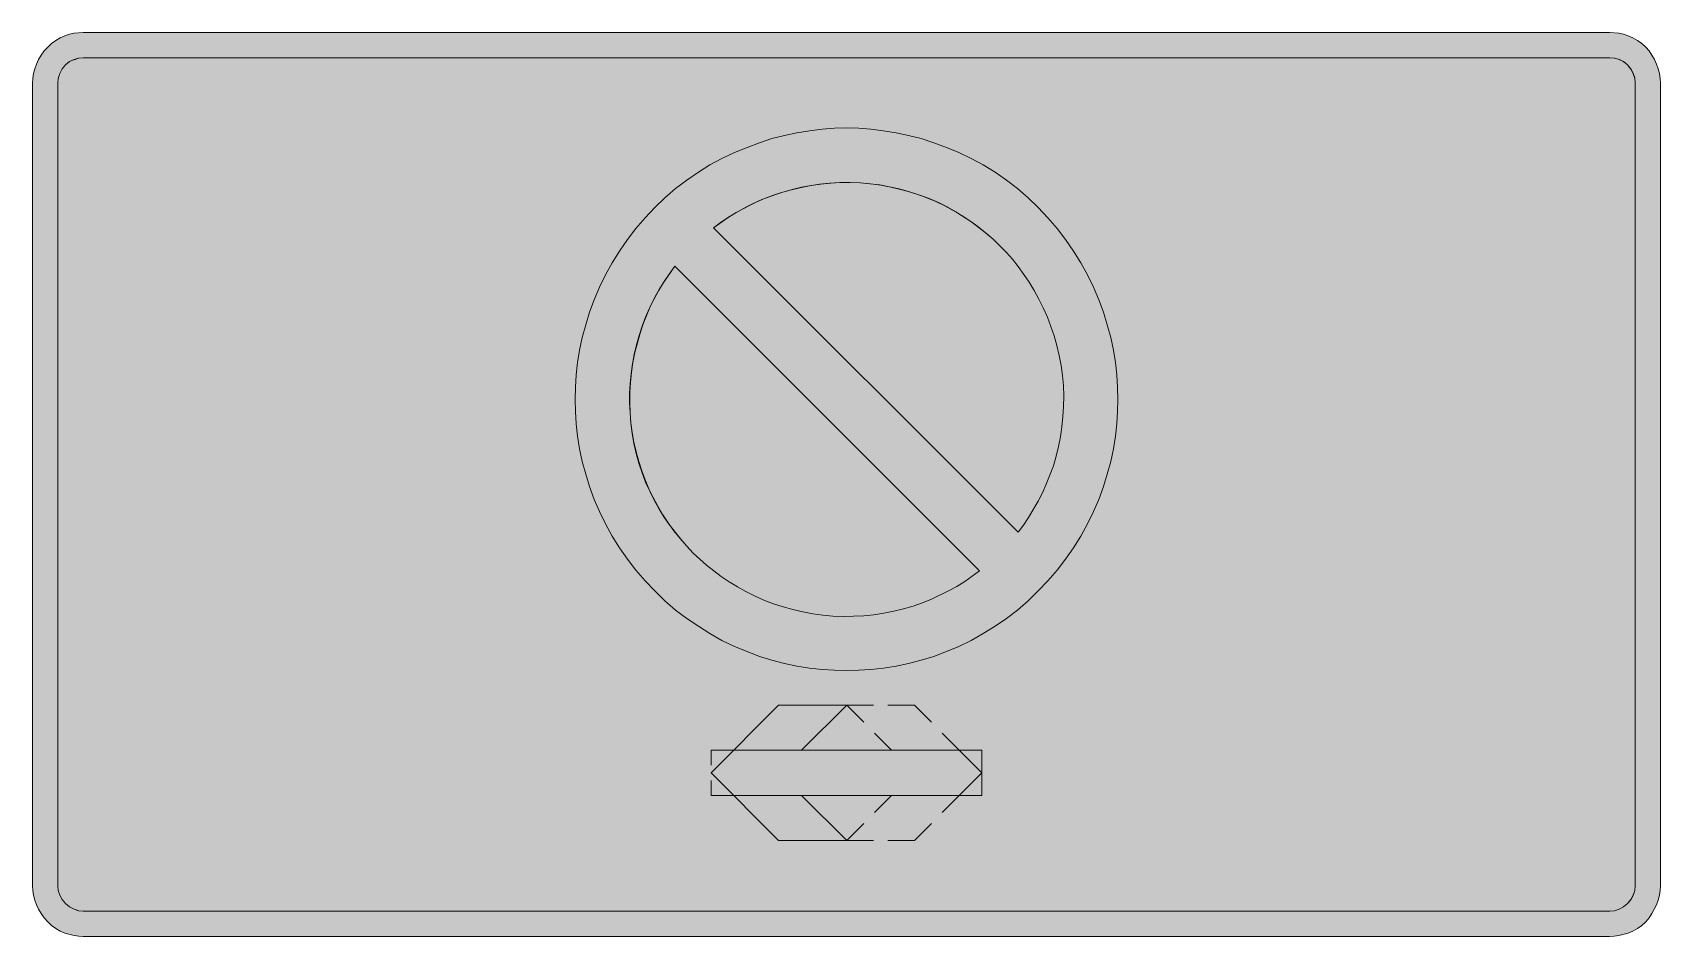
# Model space of a CAD drawing. Header units: metres. Extents: x 53 to 517, y 7 to 265.
import ezdxf

# ---------------------------------------------------------------- set-up
doc = ezdxf.new("R2010")
doc.units = ezdxf.units.M
for name, color, linetype, true_color in [('FILL_BLACK_000000', 7, 'Continuous', 0x000000), ('FILL_BLUE_0000FF', 7, 'Continuous', 0x0000ff), ('FILL_RED_FF0000', 7, 'Continuous', 0xff0000), ('FILL_YELLOW_FFFF00', 7, 'Continuous', 0xffff00), ('STROKE_BLACK_000000', 7, 'Continuous', 0x000000)]:
    doc.layers.add(name, color=color, linetype=linetype, true_color=true_color)

msp = doc.modelspace()

# ---------------------------------------------------------------- hatches: boundary and pattern name
at = {"layer": 'FILL_BLACK_000000', "true_color": 0x000000}
h = msp.add_hatch(color=7, dxfattribs=at)
h.dxf.hatch_style = 1
h.paths.add_polyline_path([(506.25, 264.32), (507.6, 263.88), (508.94, 263.27), (510.26, 262.53), (511.5, 261.65), (512.64, 260.64), (513.55, 259.53), (514.37, 258.35), (515.1, 257.1), (515.7, 255.78), (516.17, 254.43), (516.51, 253.08), (516.71, 251.73), (516.78, 250.38), (516.78, 21.6), (516.71, 20.33), (516.51, 18.97), (516.17, 17.58), (515.7, 16.2), (514.37, 13.7), (513.55, 12.48), (512.64, 11.34), (511.5, 10.33), (510.26, 9.45), (508.94, 8.71), (507.6, 8.1), (504.92, 7.45), (503.63, 7.26), (502.38, 7.2), (67.32, 7.2), (66.07, 7.26), (64.78, 7.45), (62.1, 8.1), (60.78, 8.71), (59.54, 9.45), (58.35, 10.33), (57.24, 11.34), (56.23, 12.48), (55.35, 13.7), (54.61, 14.96), (54, 16.2), (53.53, 17.58), (53.19, 18.97), (52.99, 20.33), (52.92, 21.6), (52.92, 250.38), (52.99, 251.73), (53.19, 253.08), (53.53, 254.43), (54, 255.78), (54.61, 257.1), (55.35, 258.35), (56.23, 259.53), (57.24, 260.64), (58.35, 261.65), (59.54, 262.53), (60.78, 263.27), (62.1, 263.88), (63.45, 264.32), (64.78, 264.6), (67.32, 264.78), (502.38, 264.78), (504.92, 264.6), (506.25, 264.32)])
h.paths.add_polyline_path([(66.05, 257.47), (64.73, 257.13), (63.45, 256.52), (62.28, 255.6), (61.34, 254.41), (60.66, 253.08), (60.26, 251.73), (60.12, 250.38), (60.12, 21.6), (60.26, 20.26), (60.66, 18.95), (61.34, 17.7), (62.28, 16.56), (63.47, 15.62), (64.8, 14.94), (66.13, 14.54), (67.32, 14.4), (502.38, 14.4), (503.72, 14.54), (505.04, 14.94), (506.28, 15.62), (507.42, 16.56), (508.37, 17.7), (509.04, 18.95), (509.45, 20.26), (509.58, 21.6), (509.58, 250.38), (509.45, 251.73), (509.04, 253.06), (508.37, 254.35), (507.42, 255.6), (506.28, 256.52), (505.04, 257.13), (503.72, 257.47), (502.38, 257.58), (67.32, 257.58), (66.05, 257.47)], flags=16)
h = msp.add_hatch(color=7, dxfattribs=at)
h.dxf.hatch_style = 1
h.paths.add_polyline_path([(246.24, 53.82), (265.5, 73.08), (284.94, 73.08), (271.98, 60.3), (323.46, 60.3), (323.46, 47.34), (271.98, 47.34), (284.94, 34.56), (265.5, 34.56), (246.24, 53.82)])
at = {"layer": 'FILL_BLUE_0000FF', "true_color": 0x0000ff}
h = msp.add_hatch(color=7, dxfattribs=at)
h.dxf.hatch_style = 1
h.paths.add_polyline_path([(249.22, 210.83), (251.55, 212.38), (253.95, 213.83), (256.4, 215.16), (258.9, 216.37), (261.45, 217.48), (264.05, 218.46), (266.69, 219.33), (269.37, 220.08), (272.07, 220.71), (274.81, 221.22), (277.56, 221.61), (280.34, 221.88), (283.12, 222.03), (285.92, 222.05), (288.72, 221.94), (291.54, 221.71), (294.34, 221.34), (297.1, 220.85), (299.82, 220.24), (302.51, 219.51), (305.16, 218.65), (307.76, 217.68), (310.32, 216.59), (312.83, 215.38), (315.28, 214.07), (317.67, 212.64), (320.01, 211.11), (322.28, 209.47), (324.48, 207.73), (326.62, 205.88), (328.68, 203.94), (330.43, 202.12), (332.15, 200.16), (333.79, 198.07), (335.34, 195.84), (336.9, 193.62), (338.33, 191.27), (339.67, 188.83), (340.92, 186.3), (342.08, 183.7), (343.11, 181.04), (344.02, 178.33), (344.81, 175.57), (345.47, 172.76), (346.01, 169.92), (346.41, 167.05), (346.68, 164.16), (346.76, 161.2), (346.71, 158.26), (346.54, 155.34), (346.25, 152.46), (345.83, 149.61), (345.29, 146.8), (344.61, 144.02), (343.8, 141.3), (341.78, 136.06), (340.66, 133.58), (339.48, 131.22), (336.74, 126.54), (335.28, 124.39), (333.72, 122.4), (246.96, 209.16), (249.22, 210.83)])
h = msp.add_hatch(color=7, dxfattribs=at)
h.dxf.hatch_style = 1
h.paths.add_polyline_path([(322.74, 111.42), (320.68, 109.84), (318.53, 108.34), (316.29, 106.94), (313.92, 105.66), (309.08, 103.3), (306.5, 102.24), (303.84, 101.34), (301.12, 100.53), (298.34, 99.85), (295.53, 99.31), (292.68, 98.89), (289.8, 98.6), (286.88, 98.43), (283.94, 98.38), (280.98, 98.46), (278.09, 98.73), (275.21, 99.13), (272.37, 99.67), (269.55, 100.33), (266.77, 101.12), (264.02, 102.03), (261.32, 103.06), (258.66, 104.22), (256.16, 105.47), (253.75, 106.81), (251.42, 108.24), (249.12, 109.8), (247, 111.35), (244.96, 113), (243.02, 114.71), (241.2, 116.46), (239.26, 118.49), (237.41, 120.61), (235.67, 122.8), (234.03, 125.06), (232.5, 127.39), (231.07, 129.78), (229.76, 132.24), (228.55, 134.75), (227.46, 137.32), (226.49, 139.93), (225.63, 142.59), (224.9, 145.29), (224.29, 148.03), (223.8, 150.8), (223.43, 153.6), (223.2, 156.42), (223.06, 159.22), (223.06, 162.02), (223.19, 164.8), (223.45, 167.58), (223.84, 170.33), (224.35, 173.07), (224.98, 175.77), (225.74, 178.45), (226.62, 181.09), (227.62, 183.69), (228.73, 186.24), (229.96, 188.74), (231.3, 191.19), (232.75, 193.59), (234.31, 195.92), (235.98, 198.18), (322.74, 111.42)])
at = {"layer": 'FILL_RED_FF0000', "true_color": 0xff0000}
h = msp.add_hatch(color=7, dxfattribs=at)
h.dxf.hatch_style = 1
h.paths.add_polyline_path([(361.48, 149.77), (360.9, 146.16), (360.13, 142.54), (359.17, 138.96), (358.04, 135.38), (356.76, 131.76), (355.2, 128.25), (353.5, 124.76), (351.62, 121.31), (349.56, 117.9), (347.3, 114.7), (344.86, 111.58), (342.24, 108.56), (339.48, 105.66), (336.58, 102.82), (333.56, 100.22), (330.44, 97.81), (327.24, 95.58), (323.83, 93.49), (320.38, 91.58), (316.89, 89.86), (313.38, 88.38), (309.74, 87.02), (306.11, 85.91), (302.52, 84.99), (298.98, 84.24), (295.37, 83.66), (291.82, 83.27), (288.35, 83.05), (284.94, 82.98), (281.43, 83.05), (277.9, 83.27), (274.33, 83.66), (270.72, 84.24), (267.18, 84.99), (263.61, 85.91), (260.04, 87.02), (256.5, 88.38), (252.89, 89.86), (249.37, 91.58), (245.94, 93.49), (242.64, 95.58), (239.33, 97.81), (236.16, 100.22), (233.12, 102.82), (230.22, 105.66), (227.46, 108.56), (224.84, 111.58), (222.4, 114.7), (220.14, 117.9), (218.08, 121.31), (216.2, 124.76), (214.5, 128.25), (212.94, 131.76), (211.66, 135.38), (210.53, 138.96), (209.57, 142.54), (208.8, 146.16), (208.22, 149.77), (207.83, 153.32), (207.61, 156.79), (207.54, 160.2), (207.61, 163.71), (207.83, 167.22), (208.22, 170.73), (208.8, 174.24), (209.57, 177.88), (210.53, 181.51), (211.66, 185.1), (212.94, 188.64), (214.5, 192.25), (216.2, 195.77), (218.08, 199.2), (220.14, 202.5), (222.4, 205.81), (224.84, 208.98), (227.46, 212.02), (230.22, 214.92), (233.12, 217.68), (236.16, 220.3), (239.33, 222.74), (242.64, 225), (245.94, 227.06), (249.37, 228.92), (252.89, 230.57), (256.5, 232.02), (260.04, 233.4), (263.61, 234.56), (267.18, 235.49), (270.72, 236.16), (274.33, 236.76), (277.9, 237.22), (281.43, 237.5), (284.94, 237.6), (288.35, 237.5), (291.82, 237.22), (295.37, 236.76), (298.98, 236.16), (302.52, 235.49), (306.11, 234.56), (309.74, 233.4), (313.38, 232.02), (316.89, 230.57), (320.38, 228.92), (323.83, 227.06), (327.24, 225), (330.44, 222.74), (333.56, 220.3), (336.58, 217.68), (339.48, 214.92), (342.24, 212.02), (344.86, 208.98), (347.3, 205.81), (349.56, 202.5), (351.62, 199.2), (353.5, 195.77), (355.2, 192.25), (356.76, 188.64), (358.04, 185.1), (359.17, 181.51), (360.13, 177.88), (360.9, 174.24), (361.48, 170.73), (361.87, 167.22), (362.09, 163.71), (362.16, 160.2), (362.09, 156.79), (361.87, 153.32), (361.48, 149.77)])
h.paths.add_polyline_path([(336.73, 126.54), (339.48, 131.22), (340.66, 133.58), (341.77, 136.06), (343.8, 141.3), (344.61, 144.02), (345.29, 146.8), (345.83, 149.61), (346.25, 152.46), (346.54, 155.34), (346.71, 158.26), (346.76, 161.2), (346.68, 164.16), (346.41, 167.05), (346.01, 169.92), (345.47, 172.76), (344.81, 175.57), (344.02, 178.33), (343.11, 181.04), (342.08, 183.7), (340.92, 186.3), (339.67, 188.83), (338.33, 191.27), (336.9, 193.62), (335.34, 195.84), (333.79, 198.07), (332.14, 200.16), (330.43, 202.12), (328.68, 203.94), (326.76, 205.77), (324.76, 207.5), (320.58, 210.78), (316.01, 213.71), (313.57, 215.08), (311.04, 216.36), (308.44, 217.46), (305.78, 218.45), (303.06, 219.33), (300.28, 220.1), (297.46, 220.74), (294.59, 221.27), (291.67, 221.67), (288.72, 221.94), (285.82, 222.07), (282.92, 222.05), (280.04, 221.88), (277.18, 221.58), (274.34, 221.14), (271.53, 220.57), (268.76, 219.88), (266.04, 219.06), (263.37, 218.18), (260.77, 217.17), (258.24, 216.02), (255.78, 214.74), (253.41, 213.46), (251.17, 212.09), (246.96, 209.16), (333.72, 122.4), (335.28, 124.39), (336.73, 126.54)], flags=16)
h.paths.add_polyline_path([(231.6, 191.73), (230.22, 189.36), (229.04, 186.9), (227.95, 184.37), (226.95, 181.77), (226.08, 179.1), (225.26, 176.38), (224.57, 173.61), (224, 170.8), (223.56, 167.96), (223.26, 165.1), (223.09, 162.22), (223.07, 159.32), (223.2, 156.42), (223.41, 153.47), (223.77, 150.55), (224.27, 147.68), (224.91, 144.86), (225.69, 142.08), (226.59, 139.36), (227.62, 136.7), (228.78, 134.1), (230.03, 131.57), (231.37, 129.13), (232.8, 126.78), (234.36, 124.56), (237.64, 120.38), (239.37, 118.38), (241.2, 116.46), (243.02, 114.71), (244.96, 113), (247, 111.35), (249.12, 109.8), (251.42, 108.24), (253.75, 106.81), (256.16, 105.47), (258.66, 104.22), (261.32, 103.06), (264.02, 102.03), (266.77, 101.12), (269.55, 100.33), (272.37, 99.67), (275.21, 99.13), (278.09, 98.73), (280.98, 98.46), (283.94, 98.38), (286.88, 98.43), (289.8, 98.6), (292.68, 98.89), (295.53, 99.31), (298.34, 99.85), (301.12, 100.53), (303.84, 101.34), (306.5, 102.24), (309.08, 103.3), (313.92, 105.66), (316.29, 106.94), (318.53, 108.34), (320.68, 109.84), (322.74, 111.42), (235.98, 198.18), (233.03, 193.97), (231.6, 191.73)], flags=16)
at = {"layer": 'FILL_YELLOW_FFFF00', "true_color": 0xffff00}
h = msp.add_hatch(color=7, dxfattribs=at)
h.dxf.hatch_style = 1
h.paths.add_polyline_path([(503.75, 257.45), (505.1, 257.06), (506.35, 256.44), (507.42, 255.6), (508.37, 254.46), (509.04, 253.19), (509.45, 251.83), (509.58, 250.38), (509.58, 21.6), (509.45, 20.25), (509.04, 18.9), (508.37, 17.66), (507.42, 16.56), (506.28, 15.62), (505.04, 14.94), (503.72, 14.54), (502.38, 14.4), (67.32, 14.4), (66.05, 14.54), (64.73, 14.94), (63.45, 15.62), (62.28, 16.56), (61.34, 17.7), (60.66, 18.95), (60.26, 20.26), (60.12, 21.6), (60.12, 250.38), (60.26, 251.73), (60.66, 253.08), (61.34, 254.41), (62.28, 255.6), (63.47, 256.52), (64.13, 256.84), (64.8, 257.04), (66.13, 257.45), (67.32, 257.58), (502.38, 257.58), (503.75, 257.45)])

# ---------------------------------------------------------------- linework, layer by layer
at = {"layer": 'FILL_BLACK_000000', "lineweight": 0, "true_color": 0x000000}
for points in [[(506.25, 264.32), (507.6, 263.88), (508.94, 263.27), (510.26, 262.53), (511.5, 261.65), (512.64, 260.64), (513.55, 259.53), (514.37, 258.35), (515.1, 257.1), (515.7, 255.78), (516.17, 254.43), (516.51, 253.08), (516.71, 251.73), (516.78, 250.38), (516.78, 21.6), (516.71, 20.33), (516.51, 18.97), (516.17, 17.58), (515.7, 16.2), (514.37, 13.7), (513.55, 12.48), (512.64, 11.34), (511.5, 10.33), (510.26, 9.45), (508.94, 8.71), (507.6, 8.1), (504.92, 7.45), (503.63, 7.26), (502.38, 7.2), (67.32, 7.2), (66.07, 7.26), (64.78, 7.45), (62.1, 8.1), (60.78, 8.71), (59.54, 9.45), (58.35, 10.33), (57.24, 11.34), (56.23, 12.48), (55.35, 13.7), (54.61, 14.96), (54, 16.2), (53.53, 17.58), (53.19, 18.97), (52.99, 20.33), (52.92, 21.6), (52.92, 250.38), (52.99, 251.73), (53.19, 253.08), (53.53, 254.43), (54, 255.78), (54.61, 257.1), (55.35, 258.35), (56.23, 259.53), (57.24, 260.64), (58.35, 261.65), (59.54, 262.53), (60.78, 263.27), (62.1, 263.88), (63.45, 264.32), (64.78, 264.6), (67.32, 264.78), (502.38, 264.78), (504.92, 264.6)], [(66.05, 257.47), (64.73, 257.13), (63.45, 256.52), (62.28, 255.6), (61.34, 254.41), (60.66, 253.08), (60.26, 251.73), (60.12, 250.38), (60.12, 21.6), (60.26, 20.26), (60.66, 18.95), (61.34, 17.7), (62.28, 16.56), (63.47, 15.62), (64.8, 14.94), (66.13, 14.54), (67.32, 14.4), (502.38, 14.4), (503.72, 14.54), (505.04, 14.94), (506.28, 15.62), (507.42, 16.56), (508.37, 17.7), (509.04, 18.95), (509.45, 20.26), (509.58, 21.6), (509.58, 250.38), (509.45, 251.73), (509.04, 253.06), (508.37, 254.35), (507.42, 255.6), (506.28, 256.52), (505.04, 257.13), (503.72, 257.47), (502.38, 257.58), (67.32, 257.58)], [(246.24, 53.82), (265.5, 73.08), (284.94, 73.08), (271.98, 60.3), (323.46, 60.3), (323.46, 47.34), (271.98, 47.34), (284.94, 34.56), (265.5, 34.56)]]:
    msp.add_lwpolyline(points, close=True, dxfattribs=at)
at = {"layer": 'FILL_BLUE_0000FF', "lineweight": 0, "true_color": 0x0000ff}
for points in [[(249.22, 210.83), (251.55, 212.38), (253.95, 213.83), (256.4, 215.16), (258.9, 216.37), (261.45, 217.48), (264.05, 218.46), (266.69, 219.33), (269.37, 220.08), (272.07, 220.71), (274.81, 221.22), (277.56, 221.61), (280.34, 221.88), (283.12, 222.03), (285.92, 222.05), (288.72, 221.94), (291.54, 221.71), (294.34, 221.34), (297.1, 220.85), (299.82, 220.24), (302.51, 219.51), (305.16, 218.65), (307.76, 217.68), (310.32, 216.59), (312.83, 215.38), (315.28, 214.07), (317.67, 212.64), (320.01, 211.11), (322.28, 209.47), (324.48, 207.73), (326.62, 205.88), (328.68, 203.94), (330.43, 202.12), (332.15, 200.16), (333.79, 198.07), (335.34, 195.84), (336.9, 193.62), (338.33, 191.27), (339.67, 188.83), (340.92, 186.3), (342.08, 183.7), (343.11, 181.04), (344.02, 178.33), (344.81, 175.57), (345.47, 172.76), (346.01, 169.92), (346.41, 167.05), (346.68, 164.16), (346.76, 161.2), (346.71, 158.26), (346.54, 155.34), (346.25, 152.46), (345.83, 149.61), (345.29, 146.8), (344.61, 144.02), (343.8, 141.3), (341.78, 136.06), (340.66, 133.58), (339.48, 131.22), (336.74, 126.54), (335.28, 124.39), (333.72, 122.4), (246.96, 209.16)], [(322.74, 111.42), (320.68, 109.84), (318.53, 108.34), (316.29, 106.94), (313.92, 105.66), (309.08, 103.3), (306.5, 102.24), (303.84, 101.34), (301.12, 100.53), (298.34, 99.85), (295.53, 99.31), (292.68, 98.89), (289.8, 98.6), (286.88, 98.43), (283.94, 98.38), (280.98, 98.46), (278.09, 98.73), (275.21, 99.13), (272.37, 99.67), (269.55, 100.33), (266.77, 101.12), (264.02, 102.03), (261.32, 103.06), (258.66, 104.22), (256.16, 105.47), (253.75, 106.81), (251.42, 108.24), (249.12, 109.8), (247, 111.35), (244.96, 113), (243.02, 114.71), (241.2, 116.46), (239.26, 118.49), (237.41, 120.61), (235.67, 122.8), (234.03, 125.06), (232.5, 127.39), (231.07, 129.78), (229.76, 132.24), (228.55, 134.75), (227.46, 137.32), (226.49, 139.93), (225.63, 142.59), (224.9, 145.29), (224.29, 148.03), (223.8, 150.8), (223.43, 153.6), (223.2, 156.42), (223.06, 159.22), (223.06, 162.02), (223.19, 164.8), (223.45, 167.58), (223.84, 170.33), (224.35, 173.07), (224.98, 175.77), (225.74, 178.45), (226.62, 181.09), (227.62, 183.69), (228.73, 186.24), (229.96, 188.74), (231.3, 191.19), (232.75, 193.59), (234.31, 195.92), (235.98, 198.18)]]:
    msp.add_lwpolyline(points, close=True, dxfattribs=at)
at = {"layer": 'FILL_RED_FF0000', "lineweight": 0, "true_color": 0xff0000}
for points in [[(361.48, 149.77), (360.9, 146.16), (360.13, 142.54), (359.17, 138.96), (358.04, 135.38), (356.76, 131.76), (355.2, 128.25), (353.5, 124.76), (351.62, 121.31), (349.56, 117.9), (347.3, 114.7), (344.86, 111.58), (342.24, 108.56), (339.48, 105.66), (336.58, 102.82), (333.56, 100.22), (330.44, 97.81), (327.24, 95.58), (323.83, 93.49), (320.38, 91.58), (316.89, 89.86), (313.38, 88.38), (309.74, 87.02), (306.11, 85.91), (302.52, 84.99), (298.98, 84.24), (295.37, 83.66), (291.82, 83.27), (288.35, 83.05), (284.94, 82.98), (281.43, 83.05), (277.9, 83.27), (274.33, 83.66), (270.72, 84.24), (267.18, 84.99), (263.61, 85.91), (260.04, 87.02), (256.5, 88.38), (252.89, 89.86), (249.37, 91.58), (245.94, 93.49), (242.64, 95.58), (239.33, 97.81), (236.16, 100.22), (233.12, 102.82), (230.22, 105.66), (227.46, 108.56), (224.84, 111.58), (222.4, 114.7), (220.14, 117.9), (218.08, 121.31), (216.2, 124.76), (214.5, 128.25), (212.94, 131.76), (211.66, 135.38), (210.53, 138.96), (209.57, 142.54), (208.8, 146.16), (208.22, 149.77), (207.83, 153.32), (207.61, 156.79), (207.54, 160.2), (207.61, 163.71), (207.83, 167.22), (208.22, 170.73), (208.8, 174.24), (209.57, 177.88), (210.53, 181.51), (211.66, 185.1), (212.94, 188.64), (214.5, 192.25), (216.2, 195.77), (218.08, 199.2), (220.14, 202.5), (222.4, 205.81), (224.84, 208.98), (227.46, 212.02), (230.22, 214.92), (233.12, 217.68), (236.16, 220.3), (239.33, 222.74), (242.64, 225), (245.94, 227.06), (249.37, 228.92), (252.89, 230.57), (256.5, 232.02), (260.04, 233.4), (263.61, 234.56), (267.18, 235.49), (270.72, 236.16), (274.33, 236.76), (277.9, 237.22), (281.43, 237.5), (284.94, 237.6), (288.35, 237.5), (291.82, 237.22), (295.37, 236.76), (298.98, 236.16), (302.52, 235.49), (306.11, 234.56), (309.74, 233.4), (313.38, 232.02), (316.89, 230.57), (320.38, 228.92), (323.83, 227.06), (327.24, 225), (330.44, 222.74), (333.56, 220.3), (336.58, 217.68), (339.48, 214.92), (342.24, 212.02), (344.86, 208.98), (347.3, 205.81), (349.56, 202.5), (351.62, 199.2), (353.5, 195.77), (355.2, 192.25), (356.76, 188.64), (358.04, 185.1), (359.17, 181.51), (360.13, 177.88), (360.9, 174.24), (361.48, 170.73), (361.87, 167.22), (362.09, 163.71), (362.16, 160.2), (362.09, 156.79), (361.87, 153.32)], [(336.73, 126.54), (339.48, 131.22), (340.66, 133.58), (341.77, 136.06), (343.8, 141.3), (344.61, 144.02), (345.29, 146.8), (345.83, 149.61), (346.25, 152.46), (346.54, 155.34), (346.71, 158.26), (346.76, 161.2), (346.68, 164.16), (346.41, 167.05), (346.01, 169.92), (345.47, 172.76), (344.81, 175.57), (344.02, 178.33), (343.11, 181.04), (342.08, 183.7), (340.92, 186.3), (339.67, 188.83), (338.33, 191.27), (336.9, 193.62), (335.34, 195.84), (333.79, 198.07), (332.14, 200.16), (330.43, 202.12), (328.68, 203.94), (326.76, 205.77), (324.76, 207.5), (320.58, 210.78), (316.01, 213.71), (313.57, 215.08), (311.04, 216.36), (308.44, 217.46), (305.78, 218.45), (303.06, 219.33), (300.28, 220.1), (297.46, 220.74), (294.59, 221.27), (291.67, 221.67), (288.72, 221.94), (285.82, 222.07), (282.92, 222.05), (280.04, 221.88), (277.18, 221.58), (274.34, 221.14), (271.53, 220.57), (268.76, 219.88), (266.04, 219.06), (263.37, 218.18), (260.77, 217.17), (258.24, 216.02), (255.78, 214.74), (253.41, 213.46), (251.17, 212.09), (246.96, 209.16), (333.72, 122.4), (335.28, 124.39)], [(231.6, 191.73), (230.22, 189.36), (229.04, 186.9), (227.95, 184.37), (226.95, 181.77), (226.08, 179.1), (225.26, 176.38), (224.57, 173.61), (224, 170.8), (223.56, 167.96), (223.26, 165.1), (223.09, 162.22), (223.07, 159.32), (223.2, 156.42), (223.41, 153.47), (223.77, 150.55), (224.27, 147.68), (224.91, 144.86), (225.69, 142.08), (226.59, 139.36), (227.62, 136.7), (228.78, 134.1), (230.03, 131.57), (231.37, 129.13), (232.8, 126.78), (234.36, 124.56), (237.64, 120.38), (239.37, 118.38), (241.2, 116.46), (243.02, 114.71), (244.96, 113), (247, 111.35), (249.12, 109.8), (251.42, 108.24), (253.75, 106.81), (256.16, 105.47), (258.66, 104.22), (261.32, 103.06), (264.02, 102.03), (266.77, 101.12), (269.55, 100.33), (272.37, 99.67), (275.21, 99.13), (278.09, 98.73), (280.98, 98.46), (283.94, 98.38), (286.88, 98.43), (289.8, 98.6), (292.68, 98.89), (295.53, 99.31), (298.34, 99.85), (301.12, 100.53), (303.84, 101.34), (306.5, 102.24), (309.08, 103.3), (313.92, 105.66), (316.29, 106.94), (318.53, 108.34), (320.68, 109.84), (322.74, 111.42), (235.98, 198.18), (233.03, 193.97)]]:
    msp.add_lwpolyline(points, close=True, dxfattribs=at)
at = {"layer": 'FILL_YELLOW_FFFF00', "lineweight": 0, "true_color": 0xffff00}
msp.add_lwpolyline([(503.75, 257.45), (505.1, 257.06), (506.35, 256.44), (507.42, 255.6), (508.37, 254.46), (509.04, 253.19), (509.45, 251.83), (509.58, 250.38), (509.58, 21.6), (509.45, 20.25), (509.04, 18.9), (508.37, 17.66), (507.42, 16.56), (506.28, 15.62), (505.04, 14.94), (503.72, 14.54), (502.38, 14.4), (67.32, 14.4), (66.05, 14.54), (64.73, 14.94), (63.45, 15.62), (62.28, 16.56), (61.34, 17.7), (60.66, 18.95), (60.26, 20.26), (60.12, 21.6), (60.12, 250.38), (60.26, 251.73), (60.66, 253.08), (61.34, 254.41), (62.28, 255.6), (63.47, 256.52), (64.13, 256.84), (64.8, 257.04), (66.13, 257.45), (67.32, 257.58), (502.38, 257.58)], close=True, dxfattribs=at)
at = {"layer": 'STROKE_BLACK_000000', "lineweight": 0, "true_color": 0x000000}
for points in [[(284.9398, 73.0802), (289.7998, 68.2202)], [(292.5, 73.08), (284.94, 73.08), (285.12, 73.08)], [(304.1999, 73.0802), (296.6399, 73.0802)], [(309.0599, 68.2202), (304.1999, 73.0802)], [(292.8599, 65.1602), (297.7199, 60.3002)], [(323.4599, 53.8202), (312.1199, 65.1602)], [(297.7198, 60.3003), (246.2398, 60.3003)], [(246.2399, 60.3003), (246.2399, 55.9803)], [(246.2399, 47.3401), (246.2399, 51.6601)], [(312.1199, 42.4802), (323.4599, 53.8202)], [(297.7198, 47.3401), (246.2398, 47.3401)], [(292.8599, 42.4802), (297.7199, 47.3402)], [(284.9398, 34.5603), (289.7998, 39.4203)], [(304.1998, 34.5603), (309.0598, 39.4203)], [(284.9398, 34.5603), (285.1198, 34.5603)], [(292.5, 34.56), (284.94, 34.56)], [(296.6398, 34.5603), (304.1998, 34.5603)]]:
    msp.add_lwpolyline(points, dxfattribs=at)

doc.saveas('drawing.dxf')
